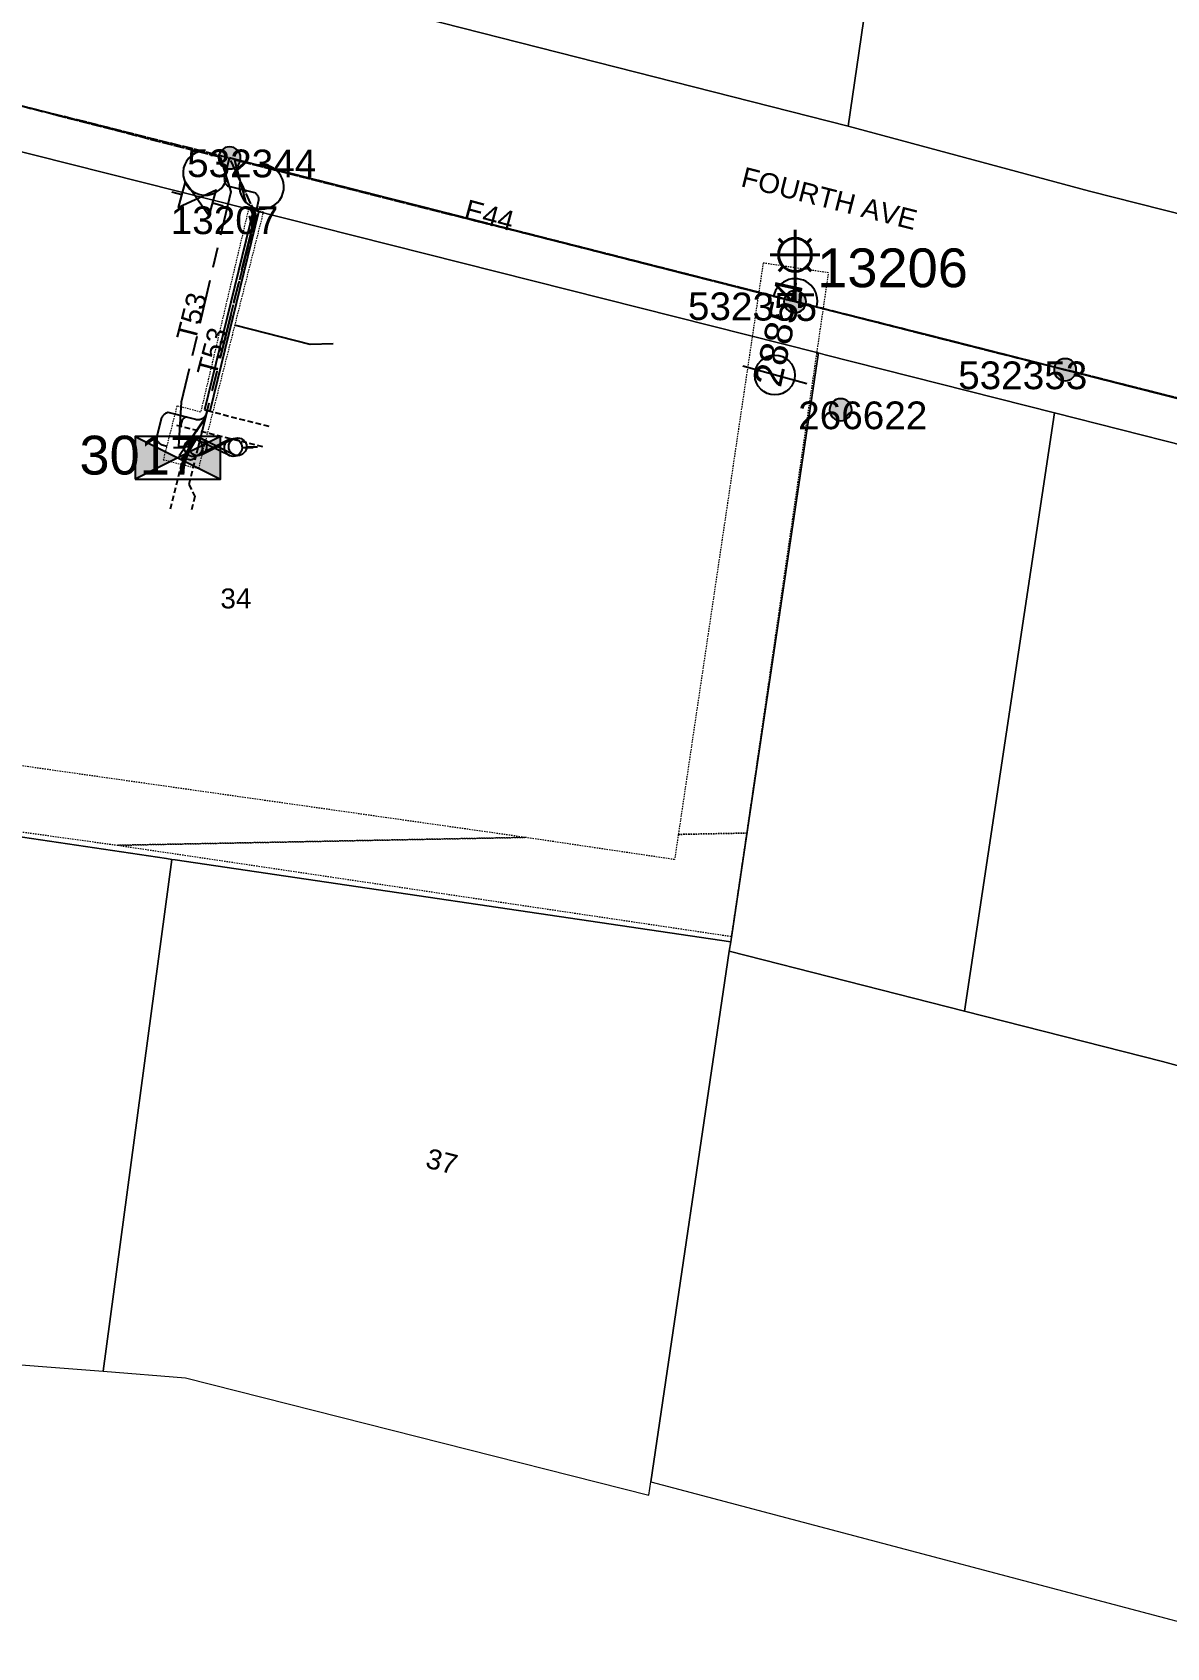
# Model space of a CAD drawing. Header units: metres. Extents: x 305195 to 306755, y 6261447 to 6263623.
# Drawn here: x 306298 to 306400.4, y 6261924.5 to 6262070.3 of the extents above; entities that cross this region are included whole.
import ezdxf
from ezdxf.enums import TextEntityAlignment as Align

# ---------------------------------------------------------------- set-up
doc = ezdxf.new("R2010")
doc.units = ezdxf.units.M
for name, pattern in [('Cable Exist OH', [1, 1, 0]), ('Cable Exist UG', [8.2, 4, -1.2, 1.8, -1.2]), ('DASHED', [0.75, 0.5, -0.25]), ('HIDDEN', [0.375, 0.25, -0.125]), ('HIDDEN2', [0.1875, 0.125, -0.0625])]:
    doc.linetypes.add(name, pattern=pattern)
doc.layers.get('0').update_dxf_attribs({"color": 6})
for name, color, linetype, lineweight in [('Cadastre Buildings_SP_EXT', 9, 'Continuous', 5), ('Cadastre Land Parcels_SP_EXT', 9, 'Continuous', 5), ('Cadastre Other Property_SP_EXT', 9, 'HIDDEN', 5), ('Cadastre Roads_SP_EXT', 9, 'Continuous', 5)]:
    doc.layers.add(name, color=color, linetype=linetype, lineweight=lineweight)
for name, color, linetype in [('Duct_SP_EXT', 7, 'Continuous'), ('Equip_LV_EXT', 7, 'Continuous'), ('Equip_SP_HV_EXT', 7, 'Continuous'), ('Equip_SP_SL_EXT', 7, 'Continuous'), ('Mains_HV_EXT', 7, 'Continuous'), ('Mains_LV_EXT', 7, 'Continuous'), ('Mains_SL_EXT', 7, 'Continuous'), ('Sub_SP_EXT', 7, 'Continuous'), ('SupportsOH_SP_TR_HV_LV_SL_EXT', 7, 'Continuous'), ('Trench_SP_EXT', 7, 'Continuous')]:
    doc.layers.add(name, color=color, linetype=linetype)
doc.layers.add('UNKNOWN_FEATURES', color=1, linetype='DASHED', plot=False)
doc.styles.add('HVSW_LABEL', font='arial.ttf')
doc.styles.add('iecARIAL', font='arial.ttf', dxfattribs={"height": 2})
doc.styles.add('POLE_LABEL', font='arial.ttf')
doc.styles.get("Standard").update_dxf_attribs({"font": 'arial.ttf'})

# ---------------------------------------------------------------- blocks, each defined once
blk = doc.blocks.new('SUB_PADMOUNT_EXT')
for points in [[(0, 0), (-3.84, 1.92), (-3.84, -1.92)], [(0, 0), (3.84, 1.92), (3.84, -1.92)]]:
    blk.add_hatch(color=256).paths.add_polyline_path(points)
for p, q in [((3.84, 1.92), (-3.84, -1.92)), ((-3.84, 1.92), (3.84, -1.92))]:
    blk.add_line(p, q)
blk.add_lwpolyline([(-3.84, -1.92), (3.84, -1.92), (3.84, 1.92), (-3.84, 1.92)], close=True)
for tag, height, flags, p in [('ASSET_NUM', 3.5, 8, (2, 2)), ('STREET_CODE', 0.2, 9, (1.5, 0)), ('CONSTRUCTED_VOLTAGE', 0.2, 9, (1.5, -0.2)), ('OPERATING_VOLTAGE', 0.2, 9, (1.5, -0.6)), ('ORIENTATION', 0.2, 9, (1.5, -0.8)), ('OWNED_BY', 0.2, 9, (1.5, -1)), ('OPERATED_BY', 0.2, 9, (1.5, -1.2)), ('NO_PHASES', 0.2, 9, (1.5, -0.4)), ('MAINTAINED_BY', 0.2, 9, (1.5, -1.4)), ('SECONDARY_VOLTAGE', 0.2, 9, (1.5, -1.6)), ('STATE', 0.2, 9, (1.5, -1.8)), ('SUBSTATION_TYPE', 0.2, 9, (1.5, -2.2)), ('STREETNAME', 0.2, 9, (1.5, -3)), ('PARENT', 0.2, 9, (1.5, -2)), ('USAGE', 0.2, 9, (1.5, -2.4)), ('LEGEND', 0.2, 9, (1.5, -2.6)), ('LOCATION', 0.2, 9, (1.5, -2.8)), ('SUBURB', 0.2, 9, (1.5, -3.2)), ('Z', 0.2, 1, (1.5, -3.6)), ('NOTES', 0.2, 9, (1.5, -3.4))]:
    blk.add_attdef(tag, text='', height=height, dxfattribs=dict(flags=flags)).set_placement(p, align=Align.MIDDLE_LEFT)
blk = doc.blocks.new('SL_LANTERN_EXT')
at = {"lineweight": 40}
for p, q in [((0, 1.97), (0, 6.47)), ((-1.46, 5.68), (-1.06, 5.28)), ((1.46, 5.68), (1.06, 5.28)), ((-2.25, 4.22), (2.25, 4.22)), ((-1.46, 2.76), (-1.06, 3.16)), ((1.46, 2.76), (1.06, 3.16)), ((0, 0), (0, 2.72))]:
    blk.add_line(p, q, dxfattribs=at)
blk.add_circle((0, 4.22), 1.5, dxfattribs=at)
at = {"style": 'iecARIAL', "flags": 8}
blk.add_attdef('ASSET_NUM', (1.5, 1.5), '', height=2.5, dxfattribs=at)
for tag, p, height, flags in [('OPERATING_VOLTAGE', (0.98, -1.65), 0.2, 9), ('CONSTRUCTED_VOLTAGE', (0.98, -0.65), 0.2, 9), ('CONTROL_TYPE', (0.98, -0.85), 0.2, 9), ('LANTERN_PURPOSE', (0.98, -1.05), 0.2, 9), ('LANTERN_TYPE', (0.98, -1.25), 0.2, 9), ('NO_PHASES', (0.98, -1.45), 0.2, 9), ('LNUMBER', (2.18, -3.25), 2.5, 8), ('ORIENTATION', (0.98, -1.85), 0.2, 9), ('OWNED_BY', (0.98, -2.05), 0.2, 9), ('STATE', (0.98, -2.25), 0.2, 9), ('USAGE', (0.98, -2.45), 0.2, 9), ('CEXIST', (0.98, -2.65), 0.2, 9), ('CNEW', (0.98, -2.85), 0.2, 9), ('CNUMBER', (0.98, -3.05), 0.2, 9), ('CREMOVE', (0.98, -3.25), 0.2, 9), ('CREPLACE', (0.98, -3.45), 0.2, 9), ('LKINGHEIGHT', (0.98, -3.65), 0.2, 9), ('LBRACKET', (0.98, -3.85), 0.2, 9), ('LBRACKETVOCAB', (0.98, -4.05), 0.2, 9), ('LCATEGORY', (0.98, -4.25), 0.2, 9), ('LCHARGE1', (0.98, -4.45), 0.2, 9), ('LCHARGE1PERCENT', (0.98, -4.65), 0.2, 9), ('LCHARGE2', (0.98, -4.85), 0.2, 9), ('LCHARGE2PERCENT', (0.98, -5.05), 0.2, 9), ('LCHARGE3', (0.98, -5.25), 0.2, 9), ('LCHARGE3PERCENT', (0.98, -5.45), 0.2, 9), ('LEXIST', (0.98, -5.65), 0.2, 9), ('LLAMP', (0.98, -5.85), 0.2, 9), ('LLAMPVOCAB', (0.98, -6.05), 0.2, 9), ('LMAST', (0.98, -6.25), 0.2, 9), ('LMASTVOCAB', (0.98, -6.45), 0.2, 9), ('LNEW', (0.98, -6.65), 0.2, 9), ('LANTNUMBER', (0.98, -6.85), 0.2, 9), ('LOUTREACH', (0.98, -7.25), 0.2, 9), ('LOUTREACHVOCAB', (0.98, -7.45), 0.2, 9), ('LRATECODE', (0.98, -7.65), 0.2, 9), ('LREMOVE', (0.98, -7.85), 0.2, 9), ('LREPLACE', (0.98, -8.05), 0.2, 9), ('LTYPE', (0.98, -8.25), 0.2, 9), ('LTYPEVOCAB', (0.98, -8.45), 0.2, 9), ('LEGEND', (0.98, -8.65), 0.2, 9), ('LOCATION', (0.98, -8.85), 0.2, 9), ('STREETNAME', (0.98, -9.25), 0.2, 9), ('SUBURB', (0.98, -9.45), 0.2, 1), ('NOTES', (0.98, -9.05), 0.2, 9)]:
    blk.add_attdef(tag, p, '', height=height, dxfattribs=dict(flags=flags))
blk = doc.blocks.new('POLE_EXT')
blk.add_hatch(color=256).paths.add_polyline_path([(-1, 0, 1), (1, 0, 1)])
blk.add_lwpolyline([(-1, 0, 1), (1, 0, 1)], format="xyb", close=True)
for tag, height, flags, p in [('pNumber', 2.5, 8, (-17.84, 2.07)), ('OWNED_BY', 0.2, 9, (1.35, -0.4)), ('SPECIAL_USE', 0.2, 9, (1.35, -0.8)), ('STATE', 0.2, 9, (1.35, -1)), ('cLV', 0.2, 9, (1.35, -1.4)), ('PARENT', 0.2, 9, (1.35, -0.6)), ('USAGE', 0.2, 9, (1.35, -1.2)), ('hDepth', 0.2, 9, (1.35, -1.6)), ('hDia', 0.2, 9, (1.35, -1.8)), ('cHV', 0.2, 9, (1.35, -2)), ('LBRACKET', 0.2, 9, (1.35, -2.2)), ('LExisting', 0.2, 9, (1.35, -2.4)), ('LANTNUMBER', 0.2, 9, (1.35, -2.6)), ('LOther', 0.2, 9, (1.35, -2.8)), ('LRemove', 0.2, 9, (1.35, -3)), ('cLinedev', 0.2, 9, (1.35, -3.4)), ('pExisting', 0.2, 9, (1.35, -3.8)), ('pFooting', 0.2, 9, (1.35, -4.4)), ('LEGEND', 0.2, 9, (1.35, -3.2)), ('LOCATION', 0.2, 9, (1.35, -3.6)), ('PFNUMBER', 0.2, 9, (1.35, -4)), ('NEWPFNUMBER', 0.2, 9, (1.35, -4.2)), ('pNew', 0.2, 9, (1.35, -4.6)), ('pRelocate', 0.2, 9, (1.35, -5)), ('pRemove', 0.2, 9, (1.35, -5.2)), ('pReplace', 0.2, 9, (1.35, -5.4)), ('pStay', 0.2, 9, (1.35, -5.6)), ('pType', 0.2, 9, (1.35, -5.8)), ('cspan', 0.2, 9, (1.35, -6)), ('STREETNAME', 0.2, 9, (1.35, -6.2)), ('SUBURB', 0.2, 9, (1.35, -6.4)), ('OPERATED_BY', 0.2, 9, (1.36, -7.01)), ('NOTES', 0.2, 9, (1.35, -6.6)), ('MAINTAINED_BY', 0.2, 9, (1.36, -6.81))]:
    blk.add_attdef(tag, text='', height=height, dxfattribs=dict(flags=flags)).set_placement(p, align=Align.MIDDLE_LEFT)
at = {"style": 'POLE_LABEL'}
for tag, height, flags, p in [('ASSET_NUM', 2.5, 8, (2, 2)), ('STRUCTURE_PLANT_NUMBER', 0.2, 9, (1.35, 0.03)), ('STREET_CODE', 0.2, 9, (1.35, -0.2))]:
    blk.add_attdef(tag, text='', height=height, dxfattribs=dict(at, flags=flags)).set_placement(p, align=Align.MIDDLE_LEFT)
at = {"flags": 1}
blk.add_attdef('Z', (1.35, -7.33), '', height=0.2, dxfattribs=at)
blk = doc.blocks.new('LV_UG_DFUSE_CLOSED_EXT')
for points in [[(1, 0), (0, 0)], [(5.04, 0.73), (2.16, -0.72)], [(5.05, -0.71), (2.16, 0.72)], [(6.2, 0.01), (7.2, 0.01)]]:
    blk.add_lwpolyline(points)
for centre in [(1.8, 0), (5.4, 0.01)]:
    blk.add_circle(centre, 0.8)
at = {"flags": 9}
for tag, p in [('ACTUAL_STATUS', (0, 0)), ('CONSTRUCTED_VOLTAGE', (0, -0.2)), ('OPERATING_VOLTAGE', (0, -0.6)), ('ORIENTATION', (0, -0.8)), ('STATE', (0, -1)), ('SWITCH_TYPE', (0, -1.2)), ('NO_PHASES', (0, -0.4)), ('USAGE', (0, -1.4)), ('NOTES', (0, -1.6))]:
    blk.add_attdef(tag, text='', height=0.2, dxfattribs=at).set_placement(p, align=Align.MIDDLE_LEFT)
at = {"flags": 1}
blk.add_attdef('Z', (0, 0), '', height=0.2, dxfattribs=at)
blk = doc.blocks.new('HV_ABS_CLOSED_EXT')
blk.add_line((-3, 6.87), (3, 6.87))
blk.add_circle((0, 6.87), 1.8)
at = {"style": 'HVSW_LABEL'}
for tag, height, flags, p in [('ASSET_NUM', 3.5, 8, (2, 2)), ('STREET_CODE', 0.2, 9, (0, -0.2))]:
    blk.add_attdef(tag, text='', height=height, dxfattribs=dict(at, flags=flags)).set_placement(p, align=Align.MIDDLE_LEFT)
at = {"flags": 1}
blk.add_attdef('Z', (0, 0), '', height=0.2, dxfattribs=at)
at = {"flags": 9}
for tag, p in [('ACTUAL_STATUS', (0, -0.4)), ('CONSTRUCTED_VOLTAGE', (0, -0.6)), ('OPERATING_VOLTAGE', (0, -1)), ('ORIENTATION', (0, -1.2)), ('OWNED_BY', (0, -1.4)), ('NO_PHASES', (0, -0.8)), ('STATE', (0, -1.6)), ('SWITCH_TYPE', (0, -1.8)), ('STREETNAME', (0, -2.6)), ('SUBURB', (0, -2.8)), ('USAGE', (0, -2)), ('LEGEND', (0, -2.2)), ('LOCATION', (0, -2.4)), ('NOTES', (0, -3))]:
    blk.add_attdef(tag, text='', height=0.2, dxfattribs=at).set_placement(p, align=Align.MIDDLE_LEFT)
blk = doc.blocks.new('HV_DOF_CLOSED_EXT')
for p, q in [((0, 7.9), (0, 6.94)), ((0, 4.06), (0, 3.1))]:
    blk.add_line(p, q)
blk.add_lwpolyline([(-1.2, 4.06), (1.2, 4.06), (-1.2, 6.94), (1.2, 6.94)], close=True)
for tag, height, flags, p in [('ASSET_NUM', 2.5, 8, (2, 2)), ('STREET_CODE', 0.2, 9, (1.5, 0)), ('ACTUAL_STATUS', 0.2, 9, (1.5, -0.2)), ('CONSTRUCTED_VOLTAGE', 0.2, 9, (1.5, -0.4)), ('OPERATING_VOLTAGE', 0.2, 9, (1.5, -0.8)), ('ORIENTATION', 0.2, 9, (1.5, -1)), ('OWNED_BY', 0.2, 9, (1.5, -1.2)), ('OPERATED_BY', 0.2, 9, (1.5, -1.4)), ('NO_PHASES', 0.2, 9, (1.5, -0.6)), ('STATE', 0.2, 9, (1.5, -1.8)), ('SWITCH_TYPE', 0.2, 9, (1.5, -2)), ('STREETNAME', 0.2, 9, (1.5, -2.8)), ('SUBURB', 0.2, 9, (1.5, -3)), ('MAINTAINED_BY', 0.2, 9, (1.5, -1.6)), ('USAGE', 0.2, 9, (1.5, -2.2)), ('LEGEND', 0.2, 9, (1.5, -2.4)), ('LOCATION', 0.2, 9, (1.5, -2.6)), ('Z', 0.2, 1, (1.5, -3.6)), ('NOTES', 0.2, 9, (1.5, -3.2)), ('LABEL_ALIGNMENT', 0.2, 9, (1.5, -3.4))]:
    blk.add_attdef(tag, text='', height=height, dxfattribs=dict(flags=flags)).set_placement(p, align=Align.MIDDLE_LEFT)

msp = doc.modelspace()

# ---------------------------------------------------------------- linework, layer by layer
at = {"layer": 'Cadastre Buildings_SP_EXT', "linetype": 'Continuous'}
for points in [[(306390.26, 6262035.93), (306369.58, 6262041.17), (306368.96, 6262041.33), (306368.94, 6262041.16), (306361.06, 6261988.19), (306360.93, 6261987.35), (306382.15, 6261981.95), (306390.26, 6262035.93)], [(306425.72, 6262026.96), (306408.04, 6262031.42), (306390.26, 6262035.93), (306382.15, 6261981.95), (306400.02, 6261977.41), (306417.5, 6261972.66), (306425.72, 6262026.96)], [(306310.62, 6261995.64), (306310.14, 6261995.72), (306259.76, 6262003.16), (306280.24, 6261951.32), (306304.45, 6261949.45), (306310.62, 6261995.64)], [(306417.5, 6261972.66), (306400.02, 6261977.41), (306382.15, 6261981.95), (306360.93, 6261987.35), (306353.86, 6261939.48), (306410.43, 6261924.51), (306417.5, 6261972.66)]]:
    msp.add_lwpolyline(points, close=True, dxfattribs=at)
at = {"layer": 'Cadastre Land Parcels_SP_EXT', "linetype": 'Continuous'}
for points in [[(306381.31, 6262127.02), (306338.76, 6262133.3), (306329.78, 6262072.45), (306371.65, 6262061.8), (306379.53, 6262115.77), (306381.31, 6262127.02)], [(306419.08, 6262105.75), (306401.37, 6262110.26), (306379.53, 6262115.77), (306371.65, 6262061.8), (306393.43, 6262055.94), (306411.1, 6262051.45), (306419.08, 6262105.75)], [(306368.96, 6262041.33), (306275.72, 6262064.87), (306269, 6262038.89), (306259.76, 6262003.16), (306310.14, 6261995.71), (306310.62, 6261995.64), (306310.93, 6261995.6), (306361.06, 6261988.19), (306368.94, 6262041.16), (306368.96, 6262041.33)], [(306304.45, 6261949.45), (306311.86, 6261948.87), (306353.68, 6261938.26), (306353.86, 6261939.48), (306360.93, 6261987.35), (306361.06, 6261988.19), (306310.93, 6261995.6), (306310.62, 6261995.64), (306304.45, 6261949.45)]]:
    msp.add_lwpolyline(points, close=True, dxfattribs=at)
at = {"layer": 'Cadastre Other Property_SP_EXT', "linetype": 'HIDDEN2'}
for points in [[(306317.56, 6262054.37), (306313.23, 6262036), (306311.09, 6262036.55), (306309.86, 6262031.7), (306313.06, 6262030.89), (306318.91, 6262054.03), (306317.56, 6262054.37)], [(306356.33, 6261997.89), (306362.51, 6261998.01), (306369.89, 6262048.56), (306363.98, 6262049.44), (306356.33, 6261997.89)], [(306238.36, 6262006.3), (306305.77, 6261996.91), (306342.49, 6261997.62), (306236.81, 6262012.65), (306238.36, 6262006.3)], [(306305.77, 6261996.91), (306361.13, 6261988.69), (306362.51, 6261998.01), (306356.33, 6261997.89), (306355.99, 6261995.62), (306342.49, 6261997.62), (306305.77, 6261996.91)]]:
    msp.add_lwpolyline(points, close=True, dxfattribs=at)
at = {"layer": 'Cadastre Roads_SP_EXT', "linetype": 'Continuous'}
for points in [[(306221.03, 6262078.9), (306275.72, 6262064.87), (306368.96, 6262041.33), (306369.58, 6262041.17), (306390.26, 6262035.93), (306408.04, 6262031.42), (306425.72, 6262026.96), (306443.24, 6262022.52), (306460.94, 6262018.06), (306478.74, 6262013.55), (306496.44, 6262008.91), (306514.51, 6262004.36), (306532.7, 6261999.75)], [(306534.91, 6262020.01), (306517.23, 6262024.5), (306499.62, 6262028.97), (306481.81, 6262033.5), (306446.47, 6262042.47), (306445.6, 6262042.69), (306411.1, 6262051.45), (306393.43, 6262055.94), (306371.65, 6262061.8), (306329.78, 6262072.45)]]:
    msp.add_lwpolyline(points, dxfattribs=at)
at = {"layer": 'Duct_SP_EXT'}
for p, q in [((306318.01, 6262054.26), (306313.58, 6262036.19)), ((306318.48, 6262054.14), (306314.05, 6262036.07)), ((306318.01, 6262054.26), (306318.24, 6262054.2)), ((306318.48, 6262054.14), (306318.24, 6262054.2)), ((306313.58, 6262036.19), (306313.82, 6262036.13)), ((306314.05, 6262036.07), (306313.82, 6262036.13))]:
    msp.add_line(p, q, dxfattribs=at)
at = {"layer": 'Duct_SP_EXT', "linetype": 'Continuous'}
msp.add_lwpolyline([(306325.2, 6262042.15), (306323.12, 6262042.1), (306316.41, 6262043.8)], dxfattribs=at)
at = {"layer": 'Mains_HV_EXT', "linetype": 'Cable Exist OH'}
for points in [[(306275.28, 6262069.1), (306315.84, 6262058.93)], [(306366.86, 6262045.96), (306315.84, 6262058.93)], [(306318.24, 6262053.8), (306315.84, 6262058.93)], [(306315.96, 6262044.74), (306318.24, 6262053.8)], [(306422.35, 6262031.93), (306366.86, 6262045.96)]]:
    msp.add_lwpolyline(points, dxfattribs=at)
at = {"layer": 'Mains_HV_EXT', "linetype": 'Cable Exist UG'}
msp.add_lwpolyline([(306315.96, 6262044.74), (306313.61, 6262035.31), (306311.17, 6262031.86)], dxfattribs=at)
at = {"layer": 'Mains_LV_EXT', "linetype": 'Cable Exist OH'}
for points in [[(306314.98, 6262058.98), (306275.28, 6262069.2)], [(306366.86, 6262045.96), (306316.29, 6262058.73)], [(306391.23, 6262039.81), (306366.86, 6262045.96)], [(306422.35, 6262031.93), (306391.23, 6262039.81)]]:
    msp.add_lwpolyline(points, dxfattribs=at)
at = {"layer": 'Mains_LV_EXT', "linetype": 'Cable Exist UG'}
for points in [[(306314.98, 6262058.98), (306315.95, 6262055.86), (306311.48, 6262036.88), (306311.17, 6262031.86)], [(306316.29, 6262058.73), (306317.88, 6262052.68), (306313.65, 6262035.47), (306311.17, 6262031.86)]]:
    msp.add_lwpolyline(points, dxfattribs=at)
at = {"layer": 'Mains_LV_EXT', "linetype": 'Continuous'}
for points in [[(306313.04, 6262059.47, 1.701522), (306315.58, 6262057.07)], [(306316.8, 6262056.79, 3.656445), (306318.23, 6262058.24)], [(306368.8, 6262045.48, 1.031628), (306364.92, 6262046.45)]]:
    msp.add_lwpolyline(points, format="xyb", dxfattribs=at)
at = {"layer": 'Mains_SL_EXT', "linetype": 'Cable Exist OH'}
for points in [[(306275.28, 6262069.1), (306315.84, 6262058.93), (306366.86, 6262045.96)], [(306366.86, 6262045.96), (306391.23, 6262039.81), (306422.35, 6262031.93)]]:
    msp.add_lwpolyline(points, dxfattribs=at)
at = {"layer": 'Trench_SP_EXT', "linetype": 'Cable Exist UG'}
for points in [[(306315.38, 6262057.09), (306315.84, 6262058.93)], [(306318.11, 6262055.78), (306315.81, 6262056.34)], [(306318.27, 6262054.19), (306318.49, 6262055.14)], [(306309.7, 6262035.49), (306309.23, 6262033.58)], [(306312.8, 6262035.33), (306310.3, 6262035.96)], [(306311.45, 6262034.74), (306311.58, 6262035.3)], [(306313.82, 6262036.13), (306312.82, 6262032.08)], [(306309.75, 6262033.05), (306310.22, 6262032.91)], [(306312.27, 6262031.69), (306311.51, 6262031.88)]]:
    msp.add_lwpolyline(points, dxfattribs=at)
for points in [[(306315.81, 6262056.34, -0.375495), (306315.38, 6262057.09)], [(306318.49, 6262055.14, 0.313662), (306318.11, 6262055.78)], [(306310.3, 6262035.96, 0.196948), (306309.7, 6262035.49)], [(306311.58, 6262035.3, -0.215184), (306311.98, 6262035.54)], [(306313.71, 6262035.71, -0.302662), (306312.8, 6262035.33)], [(306309.23, 6262033.58, 0.211788), (306309.75, 6262033.05)], [(306312.82, 6262032.08, -0.289244), (306312.27, 6262031.69)]]:
    msp.add_lwpolyline(points, format="xyb", dxfattribs=at)
at = {"layer": 'UNKNOWN_FEATURES'}
for points in [[(306311.05, 6262034.82), (306318.92, 6262032.86)], [(306313.81, 6262036.13), (306319.39, 6262034.72)], [(306311.68, 6262032.08), (306310.44, 6262027.01)], [(306312.84, 6262032.13), (306312.18, 6262029.47), (306312.7, 6262028.39), (306312.4, 6262027.14)]]:
    msp.add_lwpolyline(points, dxfattribs=at)

# ---------------------------------------------------------------- block references
at = {"layer": 'Equip_LV_EXT'}
for p in [(306310.77, 6262032.78), (306311.17, 6262032.86)]:
    msp.add_blockref('LV_UG_DFUSE_CLOSED_EXT', p, dxfattribs=at)
at = {"layer": 'Equip_SP_HV_EXT'}
ref = msp.add_blockref('HV_DOF_CLOSED_EXT', (306318.24, 6262053.8), dxfattribs=dict(at, rotation=74.76908240525552))
ref.add_attrib('ASSET_NUM', '13207', dxfattribs={"layer": '0', "height": 2.5}).set_placement((306320.24, 6262054.55), align=Align.TOP_RIGHT)
ref = msp.add_blockref('HV_ABS_CLOSED_EXT', (306366.86, 6262045.96), dxfattribs=dict(at, rotation=164.618390652891))
ref.add_attrib('ASSET_NUM', '13206', dxfattribs={"layer": '0', "height": 3.5, "style": 'HVSW_LABEL'}).set_placement((306368.86, 6262046.21), align=Align.BOTTOM_LEFT)
at = {"layer": 'Equip_SP_SL_EXT'}
ref = msp.add_blockref('SL_LANTERN_EXT', (306366.86, 6262045.96), dxfattribs=at)
ref.add_attrib('ASSET_NUM', '28854', dxfattribs={"layer": '0', "height": 2.5, "rotation": 77.7445, "style": 'iecARIAL'}).set_placement((306368.36, 6262047.46), align=Align.BOTTOM_RIGHT)
at = {"layer": 'Sub_SP_EXT'}
ref = msp.add_blockref('SUB_PADMOUNT_EXT', (306311.17, 6262031.86), dxfattribs=at)
ref.add_attrib('ASSET_NUM', '3017', dxfattribs={"layer": '0', "height": 3.5}).set_placement((306313.17, 6262032.11), align=Align.MIDDLE_RIGHT)
at = {"layer": 'SupportsOH_SP_TR_HV_LV_SL_EXT'}
ref = msp.add_blockref('POLE_EXT', (306315.84, 6262058.93), dxfattribs=at)
ref.add_attrib('ASSET_NUM', '532344', dxfattribs={"layer": '0', "height": 2.5, "rotation": 359.7918, "style": 'POLE_LABEL'}).set_placement((306317.84, 6262059.68), align=Align.TOP_CENTER)
ref = msp.add_blockref('POLE_EXT', (306366.86, 6262045.96), dxfattribs=at)
ref.add_attrib('ASSET_NUM', '532355', dxfattribs={"layer": '0', "height": 2.5, "rotation": 359.4928, "style": 'POLE_LABEL'}).set_placement((306368.86, 6262046.71), align=Align.TOP_RIGHT)
ref = msp.add_blockref('POLE_EXT', (306391.23, 6262039.81), dxfattribs=at)
ref.add_attrib('ASSET_NUM', '532353', dxfattribs={"layer": '0', "height": 2.5, "style": 'POLE_LABEL'}).set_placement((306393.23, 6262040.56), align=Align.TOP_RIGHT)
ref = msp.add_blockref('POLE_EXT', (306370.97, 6262036.2), dxfattribs=at)
ref.add_attrib('ASSET_NUM', '266622', dxfattribs={"layer": '0', "height": 2.5, "style": 'POLE_LABEL'}).set_placement((306372.97, 6262036.95), align=Align.TOP_CENTER)

# ---------------------------------------------------------------- texts
at = {"layer": 'Cadastre Land Parcels_SP_EXT'}
msp.add_text('34', height=1.8, dxfattribs=at).set_placement((306315.01, 6262018.28))
msp.add_text('37', height=1.8, rotation=345.8096, dxfattribs=at).set_placement((306333.42, 6261967.86))
at = {"layer": 'Cadastre Roads_SP_EXT'}
msp.add_text('FOURTH AVE', height=1.8, rotation=345.7689, dxfattribs=at).set_placement((306361.88, 6262056.39))
at = {"layer": 'Mains_LV_EXT'}
for s, rotation, p in [('E44', 344.8913, (306336.89, 6262053.47)), ('T53', 75.646, (306312.75, 6262042.28)), ('T53', 75.127, (306314.6, 6262039.12))]:
    msp.add_text(s, height=1.8, rotation=rotation, dxfattribs=at).set_placement(p)

doc.saveas('drawing.dxf')
